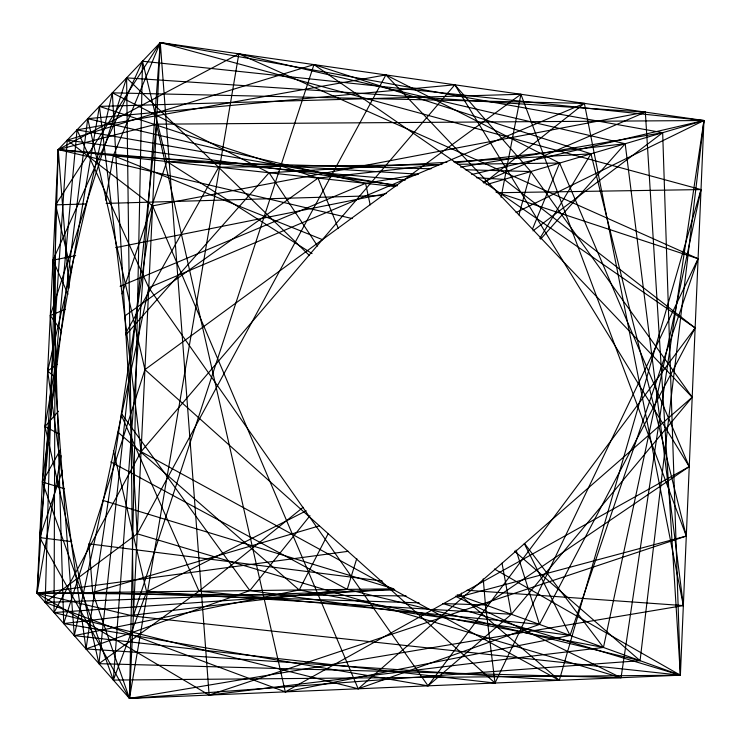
<?xml version="1.0" encoding="UTF-8"?>
<svg xmlns="http://www.w3.org/2000/svg" width="741" height="741" viewBox="0 0 741 741"><rect width="100%" height="100%" fill="white"/><g stroke="black" fill="none" stroke-linecap="round" stroke-linejoin="round"><path stroke-width="1.11" d="M382.254 581.046L88.892 543.82L92.681 592.522L129.48 698.43L238.834 53.834L698.078 258.72L570.061 635.435L285.294 691.862L45.192 602.47L58.233 149.58L238.834 53.834L625.172 143.745L683.35 605.592L129.48 698.43L142.494 61.216L703.95 120.524L680.386 675.199L129.48 698.43L37.05 593.208L58.233 149.58L160.278 42.57L703.95 120.524L640.067 660.666L129.48 698.43L39.708 537.577L77.027 129.879L385.885 74.915L559.612 163.066L689.25 466.608L485.457 604.934L442.831 603.591L680.386 675.199L662.667 132.695L160.278 42.57L55.594 204.859L54.047 612.557L358.199 688.787L539.476 624.413L695.141 327.939L504.213 179.387L476.38 177.701M129.48 698.43L160.278 42.57L701.014 189.585L603.452 647.467L209.129 695.077L37.05 593.208L67.236 140.142L313.962 64.606L590.957 153.822L686.296 536.058L209.129 695.077L160.278 42.57L113.345 155.638L105.593 200.098M160.278 42.57L113.345 680.071L680.386 675.199L645.337 112.123L126.609 77.87L50.314 315.564L74.322 635.639L495.016 683.017L698.078 258.72L495.896 192.012M69.015 288.147L58.233 149.58L156.444 124.164L703.95 120.524L621.041 677.709L98.951 663.677L45.016 426.473L99.433 106.38L520.914 94.283L686.296 536.058L461.476 596.292L455.437 596.246L621.041 677.709L137.205 533.807L45.192 602.47L394.786 589.873M494.404 569.014L680.386 675.199L133.343 616.067L37.05 593.208L61.04 455.641M501.092 197.282L520.914 94.283L144.921 369.62L63.717 623.57L428.048 685.842L511.373 614.28L692.196 397.232L530.797 171.551L454.807 84.798L87.716 118.671L42.357 482.002L113.345 680.071L146.644 591.864L113.41 450.584M518.922 214.862L530.797 171.551L465.302 169.745M356.782 558.51L347.223 589.401L63.717 623.57L52.954 260.184L142.494 61.216L166.818 161.51L122.07 293.899M62.457 470.276L39.708 537.577L71.747 541.643M532.483 229.071L559.612 163.066L457.994 164.298M328.282 533.455L299.234 589.993L74.322 635.639L148.765 287.693L77.027 129.879L397.213 185.871M60.595 449.454L42.357 482.002L64.56 488.745M125.627 333.367L218.706 167.207L441.831 164.493M539.809 238.509L590.957 153.822L453.798 161.89M309.997 515.717L249.856 590.596L86.012 648.949L47.665 370.991L112.336 92.847L584.371 103.379L683.35 605.592L467.015 590.244M58.539 411.153L45.016 426.473L59.234 434.133M125.868 334.923L269.085 172.746L446.906 162.298M540.624 239.139L625.172 143.745L455.289 162.761M303.171 507.261L199.014 591.225L98.951 663.677L156.444 124.164L285.294 691.862L689.25 466.608L454.807 84.798L141.068 451.658L54.047 612.557L393.86 588.826L37.05 593.208L348.289 551.304M483.892 183.24L584.371 103.379L148.765 287.693L428.048 685.842L695.141 327.939L313.962 64.606L133.343 616.067L126.609 77.87L309.479 255.599M532.992 230.849L662.667 132.695L460.615 167.142M57.066 364.285L47.665 370.991L56.39 378.586M124.544 316.148L318.028 178.127L441.775 164.27M306.209 510.808L146.644 591.864L428.53 609.185M516.051 212.51L703.95 120.524L471.711 174.506M482.965 182.082L645.337 112.123L152.609 205.878L67.236 140.142L397.157 185.222M65.18 309.33L50.314 315.564L61.642 331.19M120.079 286.304L365.582 183.351L418.026 174.404M486.031 184.75L703.95 120.524M319.26 525.888L92.681 592.522L419.137 602.841M75.647 255.645L52.954 260.184L67.987 294.251M115.726 247.633L386.478 193.494M86.641 203.97L55.594 204.859L71.553 272.66M106.158 203.404L383.514 195.467M498.072 192.725L701.014 189.585L559.298 680.312L86.012 648.949L152.609 205.878L358.199 688.787L692.196 397.232L385.885 74.915L137.205 533.807L112.336 92.847L269.085 172.746L317.593 246.058M37.05 593.208L406.114 595.894M431.067 168.8L166.818 161.51L312.054 253.579M417.998 174.154L113.345 155.638L322.65 239.723M431.966 609.398L511.373 614.28L502.028 563.188M352.244 218.576L58.233 149.58L405.299 180.1M58.233 149.58L394.907 186.565M102.675 500.332L392.786 588.502M457.234 594.764L680.386 675.199M110.752 461.912L347.223 589.401L640.067 660.666L514.486 551.119M117.819 432.068L299.234 589.993L603.452 647.467L524.452 543.431M121.441 413.598L249.856 590.596L570.061 635.435L524.276 543.551M121.265 415.006L199.014 591.225L539.476 624.413L516.079 550.155M338.378 228.552L318.028 178.127L99.433 106.38L141.068 451.658L559.298 680.312L461.476 596.292L461.439 593.069M370.176 204.859L365.582 183.351L87.716 118.671L144.921 369.62L495.016 683.017L485.457 604.934L483.234 578.851"/></g></svg>
